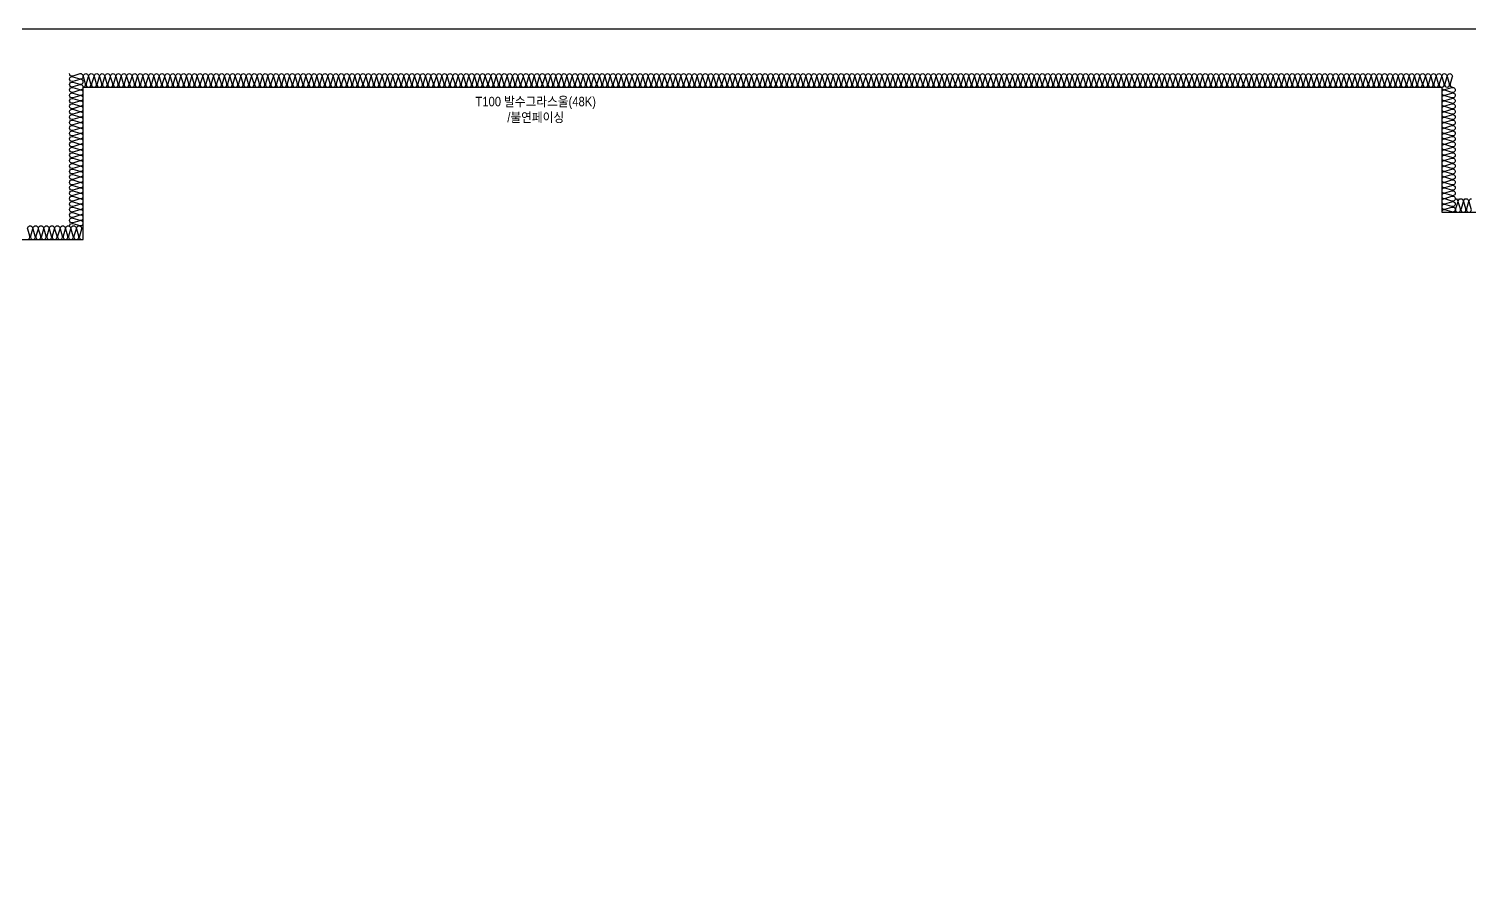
# Model space of a CAD drawing. Header units: millimetres. Extents: x 19868 to 801382, y -4805 to 85279.
# Drawn here: x 559238 to 569841, y 37414 to 43679 of the extents above; entities that cross this region are included whole.
import ezdxf
from ezdxf.enums import TextEntityAlignment as Align

# ---------------------------------------------------------------- set-up
doc = ezdxf.new("R2010")
doc.units = ezdxf.units.MM
doc.header["$LTSCALE"] = 250
doc.layers.add('A-FIN', color=6, linetype='Continuous')
doc.layers.add('ISL', color=251, linetype='Continuous')
doc.layers.add('NOPLOT-단열', color=225, linetype='Continuous', plot=False)
doc.styles.add('Gdim', font='')
doc.styles.get('Gdim').set_extended_font_data('Dotum')

msp = doc.modelspace()

# ---------------------------------------------------------------- linework, layer by layer
at = {"layer": 'A-FIN'}
msp.add_line((547938.2, 43678.9), (575738.2, 43678.9), dxfattribs=at)
at = {"layer": 'ISL'}
for points in [[(559538.2, 42229, -0.5092668), (559562.4, 42246.6), (559614, 42231.3, 1.3725934), (559614, 42266.6), (559562.4, 42251.3, -0.5092668), (559538.2, 42269, -0.5092668), (559562.4, 42286.6), (559614, 42271.3, 1.3725934), (559614, 42306.6), (559562.4, 42291.3, -0.5092668), (559538.2, 42309, -0.5092668), (559562.4, 42326.6), (559614, 42311.3, 1.3725934), (559614, 42346.6), (559562.4, 42331.3, -0.5092668), (559538.2, 42349, -0.5092668), (559562.4, 42366.6), (559614, 42351.3, 1.3725934), (559614, 42386.6), (559562.4, 42371.3, -0.5092668), (559538.2, 42389, -0.5092668), (559562.4, 42406.6), (559614, 42391.3, 1.3725934), (559614, 42426.6), (559562.4, 42411.3, -0.5092668), (559538.2, 42429, -0.5092668), (559562.4, 42446.6), (559614, 42431.3, 1.3725934), (559614, 42466.6), (559562.4, 42451.3, -0.5092668), (559538.2, 42469, -0.5092668), (559562.4, 42486.6), (559614, 42471.3, 1.3725934), (559614, 42506.6), (559562.4, 42491.3, -0.5092668), (559538.2, 42509, -0.5092668), (559562.4, 42526.6), (559614, 42511.3, 1.3725934), (559614, 42546.6), (559562.4, 42531.3, -0.5092668), (559538.2, 42549, -0.5092668), (559562.4, 42566.6), (559614, 42551.3, 1.3725934), (559614, 42586.6), (559562.4, 42571.3, -0.5092668), (559538.2, 42589, -0.5092668), (559562.4, 42606.6), (559614, 42591.3, 1.3725934), (559614, 42626.6), (559562.4, 42611.3, -0.5092668), (559538.2, 42629, -0.5092668), (559562.4, 42646.6), (559614, 42631.3, 1.3725934), (559614, 42666.6), (559562.4, 42651.3, -0.5092668), (559538.2, 42669, -0.5092668), (559562.4, 42686.6), (559614, 42671.3, 1.3725934), (559614, 42706.6), (559562.4, 42691.3, -0.5092668), (559538.2, 42709, -0.5092668), (559562.4, 42726.6), (559614, 42711.3, 1.3725934), (559614, 42746.6), (559562.4, 42731.3, -0.5092668), (559538.2, 42749, -0.5092668), (559562.4, 42766.6), (559614, 42751.3, 1.3725934), (559614, 42786.6), (559562.4, 42771.3, -0.5092668), (559538.2, 42789, -0.5092668), (559562.4, 42806.6), (559614, 42791.3, 1.3725934), (559614, 42826.6), (559562.4, 42811.3, -0.5092668), (559538.2, 42829, -0.5092668), (559562.4, 42846.6), (559614, 42831.3, 1.3725934), (559614, 42866.6), (559562.4, 42851.3, -0.5092668), (559538.2, 42869, -0.5092668), (559562.4, 42886.6), (559614, 42871.3, 1.3725934), (559614, 42906.6), (559562.4, 42891.3, -0.5092668), (559538.2, 42909, -0.5092668), (559562.4, 42926.6), (559614, 42911.3, 1.3725934), (559614, 42946.6), (559562.4, 42931.3, -0.5092668), (559538.2, 42949, -0.5092668), (559562.4, 42966.6), (559614, 42951.3, 1.3725934), (559614, 42986.6), (559562.4, 42971.3, -0.5092668), (559538.2, 42989, -0.5092668), (559562.4, 43006.6), (559614, 42991.3, 1.3725934), (559614, 43026.6), (559562.4, 43011.3, -0.5092668), (559538.2, 43029, -0.5092668), (559562.4, 43046.6), (559614, 43031.3, 1.3725934), (559614, 43066.6), (559562.4, 43051.3, -0.5092668), (559538.2, 43069, -0.5092668), (559562.4, 43086.6), (559614, 43071.3, 1.3725934), (559614, 43106.6), (559562.4, 43091.3, -0.5092668), (559538.2, 43109, -0.5092668), (559562.4, 43126.6), (559614, 43111.3, 1.3725934), (559614, 43146.6), (559562.4, 43131.3, -0.5092668), (559538.2, 43149, -0.5092668), (559562.4, 43166.6), (559614, 43151.3, 1.3725934), (559614, 43186.6), (559562.4, 43171.3, -0.5092668), (559538.2, 43189, -0.5092668), (559562.4, 43206.6), (559614, 43191.3, 1.3725934), (559614, 43226.6), (559562.4, 43211.3, -0.5092668), (559538.2, 43229, -0.5092668), (559562.4, 43246.6), (559614, 43231.3, 1.3725934), (559614, 43266.6), (559562.4, 43251.3, -0.5092668), (559538.2, 43269, -0.5092668), (559562.4, 43286.6), (559614, 43271.3, 1.3725934), (559614, 43306.6), (559562.4, 43291.3, -0.5092668), (559538.2, 43309, -0.5092668), (559562.4, 43326.6), (559614, 43311.3, 1.3725934), (559614, 43346.6), (559562.4, 43331.3, -0.5092668), (559538.2, 43349)], [(559638.2, 43248.9, 0.5092668), (559655.9, 43273.2), (559640.6, 43324.7, -1.3725934), (559675.9, 43324.7), (559660.6, 43273.2, 0.5092668), (559678.2, 43248.9, 0.5092668), (559695.9, 43273.2), (559680.6, 43324.7, -1.3725934), (559715.9, 43324.7), (559700.6, 43273.2, 0.5092668), (559718.2, 43248.9, 0.5092668), (559735.9, 43273.2), (559720.6, 43324.7, -1.3725934), (559755.9, 43324.7), (559740.6, 43273.2, 0.5092668), (559758.2, 43248.9, 0.5092668), (559775.9, 43273.2), (559760.6, 43324.7, -1.3725934), (559795.9, 43324.7), (559780.6, 43273.2, 0.5092668), (559798.2, 43248.9, 0.5092668), (559815.9, 43273.2), (559800.6, 43324.7, -1.3725934), (559835.9, 43324.7), (559820.6, 43273.2, 0.5092668), (559838.2, 43248.9, 0.5092668), (559855.9, 43273.2), (559840.6, 43324.7, -1.3725934), (559875.9, 43324.7), (559860.6, 43273.2, 0.5092668), (559878.2, 43248.9, 0.5092668), (559895.9, 43273.2), (559880.6, 43324.7, -1.3725934), (559915.9, 43324.7), (559900.6, 43273.2, 0.5092668), (559918.2, 43248.9, 0.5092668), (559935.9, 43273.2), (559920.6, 43324.7, -1.3725934), (559955.9, 43324.7), (559940.6, 43273.2, 0.5092668), (559958.2, 43248.9, 0.5092668), (559975.9, 43273.2), (559960.6, 43324.7, -1.3725934), (559995.9, 43324.7), (559980.6, 43273.2, 0.5092668), (559998.2, 43248.9, 0.5092668), (560015.9, 43273.2), (560000.6, 43324.7, -1.3725934), (560035.9, 43324.7), (560020.6, 43273.2, 0.5092668), (560038.2, 43248.9, 0.5092668), (560055.9, 43273.2), (560040.6, 43324.7, -1.3725934), (560075.9, 43324.7), (560060.6, 43273.2, 0.5092668), (560078.2, 43248.9, 0.5092668), (560095.9, 43273.2), (560080.6, 43324.7, -1.3725934), (560115.9, 43324.7), (560100.6, 43273.2, 0.5092668), (560118.2, 43248.9, 0.5092668), (560135.9, 43273.2), (560120.6, 43324.7, -1.3725934), (560155.9, 43324.7), (560140.6, 43273.2, 0.5092668), (560158.2, 43248.9, 0.5092668), (560175.9, 43273.2), (560160.6, 43324.7, -1.3725934), (560195.9, 43324.7), (560180.6, 43273.2, 0.5092668), (560198.2, 43248.9, 0.5092668), (560215.9, 43273.2), (560200.6, 43324.7, -1.3725934), (560235.9, 43324.7), (560220.6, 43273.2, 0.5092668), (560238.2, 43248.9, 0.5092668), (560255.9, 43273.2), (560240.6, 43324.7, -1.3725934), (560275.9, 43324.7), (560260.6, 43273.2, 0.5092668), (560278.2, 43248.9, 0.5092668), (560295.9, 43273.2), (560280.6, 43324.7, -1.3725934), (560315.9, 43324.7), (560300.6, 43273.2, 0.5092668), (560318.2, 43248.9, 0.5092668), (560335.9, 43273.2), (560320.6, 43324.7, -1.3725934), (560355.9, 43324.7), (560340.6, 43273.2, 0.5092668), (560358.2, 43248.9, 0.5092668), (560375.9, 43273.2), (560360.6, 43324.7, -1.3725934), (560395.9, 43324.7), (560380.6, 43273.2, 0.5092668), (560398.2, 43248.9, 0.5092668), (560415.9, 43273.2), (560400.6, 43324.7, -1.3725934), (560435.9, 43324.7), (560420.6, 43273.2, 0.5092668), (560438.2, 43248.9, 0.5092668), (560455.9, 43273.2), (560440.6, 43324.7, -1.3725934), (560475.9, 43324.7), (560460.6, 43273.2, 0.5092668), (560478.2, 43248.9, 0.5092668), (560495.9, 43273.2), (560480.6, 43324.7, -1.3725934), (560515.9, 43324.7), (560500.6, 43273.2, 0.5092668), (560518.2, 43248.9, 0.5092668), (560535.9, 43273.2), (560520.6, 43324.7, -1.3725934), (560555.9, 43324.7), (560540.6, 43273.2, 0.5092668), (560558.2, 43248.9, 0.5092668), (560575.9, 43273.2), (560560.6, 43324.7, -1.3725934), (560595.9, 43324.7), (560580.6, 43273.2, 0.5092668), (560598.2, 43248.9, 0.5092668), (560615.9, 43273.2), (560600.6, 43324.7, -1.3725934), (560635.9, 43324.7), (560620.6, 43273.2, 0.5092668), (560638.2, 43248.9, 0.5092668), (560655.9, 43273.2), (560640.6, 43324.7, -1.3725934), (560675.9, 43324.7), (560660.6, 43273.2, 0.5092668), (560678.2, 43248.9, 0.5092668), (560695.9, 43273.2), (560680.6, 43324.7, -1.3725934), (560715.9, 43324.7), (560700.6, 43273.2, 0.5092668), (560718.2, 43248.9, 0.5092668), (560735.9, 43273.2), (560720.6, 43324.7, -1.3725934), (560755.9, 43324.7), (560740.6, 43273.2, 0.5092668), (560758.2, 43248.9, 0.5092668), (560775.9, 43273.2), (560760.6, 43324.7, -1.3725934), (560795.9, 43324.7), (560780.6, 43273.2, 0.5092668), (560798.2, 43248.9, 0.5092668), (560815.9, 43273.2), (560800.6, 43324.7, -1.3725934), (560835.9, 43324.7), (560820.6, 43273.2, 0.5092668), (560838.2, 43248.9, 0.5092668), (560855.9, 43273.2), (560840.6, 43324.7, -1.3725934), (560875.9, 43324.7), (560860.6, 43273.2, 0.5092668), (560878.2, 43248.9, 0.5092668), (560895.9, 43273.2), (560880.6, 43324.7, -1.3725934), (560915.9, 43324.7), (560900.6, 43273.2, 0.5092668), (560918.2, 43248.9, 0.5092668), (560935.9, 43273.2), (560920.6, 43324.7, -1.3725934), (560955.9, 43324.7), (560940.6, 43273.2, 0.5092668), (560958.2, 43248.9, 0.5092668), (560975.9, 43273.2), (560960.6, 43324.7, -1.3725934), (560995.9, 43324.7), (560980.6, 43273.2, 0.5092668), (560998.2, 43248.9, 0.5092668), (561015.9, 43273.2), (561000.6, 43324.7, -1.3725934), (561035.9, 43324.7), (561020.6, 43273.2, 0.5092668), (561038.2, 43248.9, 0.5092668), (561055.9, 43273.2), (561040.6, 43324.7, -1.3725934), (561075.9, 43324.7), (561060.6, 43273.2, 0.5092668), (561078.2, 43248.9, 0.5092668), (561095.9, 43273.2), (561080.6, 43324.7, -1.3725934), (561115.9, 43324.7), (561100.6, 43273.2, 0.5092668), (561118.2, 43248.9, 0.5092668), (561135.9, 43273.2), (561120.6, 43324.7, -1.3725934), (561155.9, 43324.7), (561140.6, 43273.2, 0.5092668), (561158.2, 43248.9, 0.5092668), (561175.9, 43273.2), (561160.6, 43324.7, -1.3725934), (561195.9, 43324.7), (561180.6, 43273.2, 0.5092668), (561198.2, 43248.9, 0.5092668), (561215.9, 43273.2), (561200.6, 43324.7, -1.3725934), (561235.9, 43324.7), (561220.6, 43273.2, 0.5092668), (561238.2, 43248.9, 0.5092668), (561255.9, 43273.2), (561240.6, 43324.7, -1.3725934), (561275.9, 43324.7), (561260.6, 43273.2, 0.5092668), (561278.2, 43248.9, 0.5092668), (561295.9, 43273.2), (561280.6, 43324.7, -1.3725934), (561315.9, 43324.7), (561300.6, 43273.2, 0.5092668), (561318.2, 43248.9, 0.5092668), (561335.9, 43273.2), (561320.6, 43324.7, -1.3725934), (561355.9, 43324.7), (561340.6, 43273.2, 0.5092668), (561358.2, 43248.9, 0.5092668), (561375.9, 43273.2), (561360.6, 43324.7, -1.3725934), (561395.9, 43324.7), (561380.6, 43273.2, 0.5092668), (561398.2, 43248.9, 0.5092668), (561415.9, 43273.2), (561400.6, 43324.7, -1.3725934), (561435.9, 43324.7), (561420.6, 43273.2, 0.5092668), (561438.2, 43248.9, 0.5092668), (561455.9, 43273.2), (561440.6, 43324.7, -1.3725934), (561475.9, 43324.7), (561460.6, 43273.2, 0.5092668), (561478.2, 43248.9, 0.5092668), (561495.9, 43273.2), (561480.6, 43324.7, -1.3725934), (561515.9, 43324.7), (561500.6, 43273.2, 0.5092668), (561518.2, 43248.9, 0.5092668), (561535.9, 43273.2), (561520.6, 43324.7, -1.3725934), (561555.9, 43324.7), (561540.6, 43273.2, 0.5092668), (561558.2, 43248.9, 0.5092668), (561575.9, 43273.2), (561560.6, 43324.7, -1.3725934), (561595.9, 43324.7), (561580.6, 43273.2, 0.5092668), (561598.2, 43248.9, 0.5092668), (561615.9, 43273.2), (561600.6, 43324.7, -1.3725934), (561635.9, 43324.7), (561620.6, 43273.2, 0.5092668), (561638.2, 43248.9, 0.5092668), (561655.9, 43273.2), (561640.6, 43324.7, -1.3725934), (561675.9, 43324.7), (561660.6, 43273.2, 0.5092668), (561678.2, 43248.9, 0.5092668), (561695.9, 43273.2), (561680.6, 43324.7, -1.3725934), (561715.9, 43324.7), (561700.6, 43273.2, 0.5092668), (561718.2, 43248.9, 0.5092668), (561735.9, 43273.2), (561720.6, 43324.7, -1.3725934), (561755.9, 43324.7), (561740.6, 43273.2, 0.5092668), (561758.2, 43248.9, 0.5092668), (561775.9, 43273.2), (561760.6, 43324.7, -1.3725934), (561795.9, 43324.7), (561780.6, 43273.2, 0.5092668), (561798.2, 43248.9, 0.5092668), (561815.9, 43273.2), (561800.6, 43324.7, -1.3725934), (561835.9, 43324.7), (561820.6, 43273.2, 0.5092668), (561838.2, 43248.9, 0.5092668), (561855.9, 43273.2), (561840.6, 43324.7, -1.3725934), (561875.9, 43324.7), (561860.6, 43273.2, 0.5092668), (561878.2, 43248.9, 0.5092668), (561895.9, 43273.2), (561880.6, 43324.7, -1.3725934), (561915.9, 43324.7), (561900.6, 43273.2, 0.5092668), (561918.2, 43248.9, 0.5092668), (561935.9, 43273.2), (561920.6, 43324.7, -1.3725934), (561955.9, 43324.7), (561940.6, 43273.2, 0.5092668), (561958.2, 43248.9, 0.5092668), (561975.9, 43273.2), (561960.6, 43324.7, -1.3725934), (561995.9, 43324.7), (561980.6, 43273.2, 0.5092668), (561998.2, 43248.9, 0.5092668), (562015.9, 43273.2), (562000.6, 43324.7, -1.3725934), (562035.9, 43324.7), (562020.6, 43273.2, 0.5092668), (562038.2, 43248.9, 0.5092668), (562055.9, 43273.2), (562040.6, 43324.7, -1.3725934), (562075.9, 43324.7), (562060.6, 43273.2, 0.5092668), (562078.2, 43248.9, 0.5092668), (562095.9, 43273.2), (562080.6, 43324.7, -1.3725934), (562115.9, 43324.7), (562100.6, 43273.2, 0.5092668), (562118.2, 43248.9, 0.5092668), (562135.9, 43273.2), (562120.6, 43324.7, -1.3725934), (562155.9, 43324.7), (562140.6, 43273.2, 0.5092668), (562158.2, 43248.9, 0.5092668), (562175.9, 43273.2), (562160.6, 43324.7, -1.3725934), (562195.9, 43324.7), (562180.6, 43273.2, 0.5092668), (562198.2, 43248.9, 0.5092668), (562215.9, 43273.2), (562200.6, 43324.7, -1.3725934), (562235.9, 43324.7), (562220.6, 43273.2, 0.5092668), (562238.2, 43248.9, 0.5092668), (562255.9, 43273.2), (562240.6, 43324.7, -1.3725934), (562275.9, 43324.7), (562260.6, 43273.2, 0.5092668), (562278.2, 43248.9, 0.5092668), (562295.9, 43273.2), (562280.6, 43324.7, -1.3725934), (562315.9, 43324.7), (562300.6, 43273.2, 0.5092668), (562318.2, 43248.9, 0.5092668), (562335.9, 43273.2), (562320.6, 43324.7, -1.3725934), (562355.9, 43324.7), (562340.6, 43273.2, 0.5092668), (562358.2, 43248.9, 0.5092668), (562375.9, 43273.2), (562360.6, 43324.7, -1.3725934), (562395.9, 43324.7), (562380.6, 43273.2, 0.5092668), (562398.2, 43248.9, 0.5092668), (562415.9, 43273.2), (562400.6, 43324.7, -1.3725934), (562435.9, 43324.7), (562420.6, 43273.2, 0.5092668), (562438.2, 43248.9, 0.5092668), (562455.9, 43273.2), (562440.6, 43324.7, -1.3725934), (562475.9, 43324.7), (562460.6, 43273.2, 0.5092668), (562478.2, 43248.9, 0.5092668), (562495.9, 43273.2), (562480.6, 43324.7, -1.3725934), (562515.9, 43324.7), (562500.6, 43273.2, 0.5092668), (562518.2, 43248.9, 0.5092668), (562535.9, 43273.2), (562520.6, 43324.7, -1.3725934), (562555.9, 43324.7), (562540.6, 43273.2, 0.5092668), (562558.2, 43248.9, 0.5092668), (562575.9, 43273.2), (562560.6, 43324.7, -1.3725934), (562595.9, 43324.7), (562580.6, 43273.2, 0.5092668), (562598.2, 43248.9, 0.5092668), (562615.9, 43273.2), (562600.6, 43324.7, -1.3725934), (562635.9, 43324.7), (562620.6, 43273.2, 0.5092668), (562638.2, 43248.9, 0.5092668), (562655.9, 43273.2), (562640.6, 43324.7, -1.3725934), (562675.9, 43324.7), (562660.6, 43273.2, 0.5092668), (562678.2, 43248.9, 0.5092668), (562695.9, 43273.2), (562680.6, 43324.7, -1.3725934), (562715.9, 43324.7), (562700.6, 43273.2, 0.5092668), (562718.2, 43248.9, 0.5092668), (562735.9, 43273.2), (562720.6, 43324.7, -1.3725934), (562755.9, 43324.7), (562740.6, 43273.2, 0.5092668), (562758.2, 43248.9, 0.5092668), (562775.9, 43273.2), (562760.6, 43324.7, -1.3725934), (562795.9, 43324.7), (562780.6, 43273.2, 0.5092668), (562798.2, 43248.9, 0.5092668), (562815.9, 43273.2), (562800.6, 43324.7, -1.3725934), (562835.9, 43324.7), (562820.6, 43273.2, 0.5092668), (562838.2, 43248.9, 0.5092668), (562855.9, 43273.2), (562840.6, 43324.7, -1.3725934), (562875.9, 43324.7), (562860.6, 43273.2, 0.5092668), (562878.2, 43248.9, 0.5092668), (562895.9, 43273.2), (562880.6, 43324.7, -1.3725934), (562915.9, 43324.7), (562900.6, 43273.2, 0.5092668), (562918.2, 43248.9, 0.5092668), (562935.9, 43273.2), (562920.6, 43324.7, -1.3725934), (562955.9, 43324.7), (562940.6, 43273.2, 0.5092668), (562958.2, 43248.9, 0.5092668), (562975.9, 43273.2), (562960.6, 43324.7, -1.3725934), (562995.9, 43324.7), (562980.6, 43273.2, 0.5092668), (562998.2, 43248.9, 0.5092668), (563015.9, 43273.2), (563000.6, 43324.7, -1.3725934), (563035.9, 43324.7), (563020.6, 43273.2, 0.5092668), (563038.2, 43248.9, 0.5092668), (563055.9, 43273.2), (563040.6, 43324.7, -1.3725934), (563075.9, 43324.7), (563060.6, 43273.2, 0.5092668), (563078.2, 43248.9, 0.5092668), (563095.9, 43273.2), (563080.6, 43324.7, -1.3725934), (563115.9, 43324.7), (563100.6, 43273.2, 0.5092668), (563118.2, 43248.9, 0.5092668), (563135.9, 43273.2), (563120.6, 43324.7, -1.3725934), (563155.9, 43324.7), (563140.6, 43273.2, 0.5092668), (563158.2, 43248.9, 0.5092668), (563175.9, 43273.2), (563160.6, 43324.7, -1.3725934), (563195.9, 43324.7), (563180.6, 43273.2, 0.5092668), (563198.2, 43248.9, 0.5092668), (563215.9, 43273.2), (563200.6, 43324.7, -1.3725934), (563235.9, 43324.7), (563220.6, 43273.2, 0.5092668), (563238.2, 43248.9, 0.5092668), (563255.9, 43273.2), (563240.6, 43324.7, -1.3725934), (563275.9, 43324.7), (563260.6, 43273.2, 0.5092668), (563278.2, 43248.9, 0.5092668), (563295.9, 43273.2), (563280.6, 43324.7, -1.3725934), (563315.9, 43324.7), (563300.6, 43273.2, 0.5092668), (563318.2, 43248.9, 0.5092668), (563335.9, 43273.2), (563320.6, 43324.7, -1.3725934), (563355.9, 43324.7), (563340.6, 43273.2, 0.5092668), (563358.2, 43248.9, 0.5092668), (563375.9, 43273.2), (563360.6, 43324.7, -1.3725934), (563395.9, 43324.7), (563380.6, 43273.2, 0.5092668), (563398.2, 43248.9, 0.5092668), (563415.9, 43273.2), (563400.6, 43324.7, -1.3725934), (563435.9, 43324.7), (563420.6, 43273.2, 0.5092668), (563438.2, 43248.9, 0.5092668), (563455.9, 43273.2), (563440.6, 43324.7, -1.3725934), (563475.9, 43324.7), (563460.6, 43273.2, 0.5092668), (563478.2, 43248.9, 0.5092668), (563495.9, 43273.2), (563480.6, 43324.7, -1.3725934), (563515.9, 43324.7), (563500.6, 43273.2, 0.5092668), (563518.2, 43248.9, 0.5092668), (563535.9, 43273.2), (563520.6, 43324.7, -1.3725934), (563555.9, 43324.7), (563540.6, 43273.2, 0.5092668), (563558.2, 43248.9, 0.5092668), (563575.9, 43273.2), (563560.6, 43324.7, -1.3725934), (563595.9, 43324.7), (563580.6, 43273.2, 0.5092668), (563598.2, 43248.9, 0.5092668), (563615.9, 43273.2), (563600.6, 43324.7, -1.3725934), (563635.9, 43324.7), (563620.6, 43273.2, 0.5092668), (563638.2, 43248.9, 0.5092668), (563655.9, 43273.2), (563640.6, 43324.7, -1.3725934), (563675.9, 43324.7), (563660.6, 43273.2, 0.5092668), (563678.2, 43248.9, 0.5092668), (563695.9, 43273.2), (563680.6, 43324.7, -1.3725934), (563715.9, 43324.7), (563700.6, 43273.2, 0.5092668), (563718.2, 43248.9, 0.5092668), (563735.9, 43273.2), (563720.6, 43324.7, -1.3725934), (563755.9, 43324.7), (563740.6, 43273.2, 0.5092668), (563758.2, 43248.9, 0.5092668), (563775.9, 43273.2), (563760.6, 43324.7, -1.3725934), (563795.9, 43324.7), (563780.6, 43273.2, 0.5092668), (563798.2, 43248.9, 0.5092668), (563815.9, 43273.2), (563800.6, 43324.7, -1.3725934), (563835.9, 43324.7), (563820.6, 43273.2, 0.5092668), (563838.2, 43248.9, 0.5092668), (563855.9, 43273.2), (563840.6, 43324.7, -1.3725934), (563875.9, 43324.7), (563860.6, 43273.2, 0.5092668), (563878.2, 43248.9, 0.5092668), (563895.9, 43273.2), (563880.6, 43324.7, -1.3725934), (563915.9, 43324.7), (563900.6, 43273.2, 0.5092668), (563918.2, 43248.9, 0.5092668), (563935.9, 43273.2), (563920.6, 43324.7, -1.3725934), (563955.9, 43324.7), (563940.6, 43273.2, 0.5092668), (563958.2, 43248.9, 0.5092668), (563975.9, 43273.2), (563960.6, 43324.7, -1.3725934), (563995.9, 43324.7), (563980.6, 43273.2, 0.5092668), (563998.2, 43248.9, 0.5092668), (564015.9, 43273.2), (564000.6, 43324.7, -1.3725934), (564035.9, 43324.7), (564020.6, 43273.2, 0.5092668), (564038.2, 43248.9, 0.5092668), (564055.9, 43273.2), (564040.6, 43324.7, -1.3725934), (564075.9, 43324.7), (564060.6, 43273.2, 0.5092668), (564078.2, 43248.9, 0.5092668), (564095.9, 43273.2), (564080.6, 43324.7, -1.3725934), (564115.9, 43324.7), (564100.6, 43273.2, 0.5092668), (564118.2, 43248.9, 0.5092668), (564135.9, 43273.2), (564120.6, 43324.7, -1.3725934), (564155.9, 43324.7), (564140.6, 43273.2, 0.5092668), (564158.2, 43248.9, 0.5092668), (564175.9, 43273.2), (564160.6, 43324.7, -1.3725934), (564195.9, 43324.7), (564180.6, 43273.2, 0.5092668), (564198.2, 43248.9, 0.5092668), (564215.9, 43273.2), (564200.6, 43324.7, -1.3725934), (564235.9, 43324.7), (564220.6, 43273.2, 0.5092668), (564238.2, 43248.9, 0.5092668), (564255.9, 43273.2), (564240.6, 43324.7, -1.3725934), (564275.9, 43324.7), (564260.6, 43273.2, 0.5092668), (564278.2, 43248.9, 0.5092668), (564295.9, 43273.2), (564280.6, 43324.7, -1.3725934), (564315.9, 43324.7), (564300.6, 43273.2, 0.5092668), (564318.2, 43248.9, 0.5092668), (564335.9, 43273.2), (564320.6, 43324.7, -1.3725934), (564355.9, 43324.7), (564340.6, 43273.2, 0.5092668), (564358.2, 43248.9, 0.5092668), (564375.9, 43273.2), (564360.6, 43324.7, -1.3725934), (564395.9, 43324.7), (564380.6, 43273.2, 0.5092668), (564398.2, 43248.9, 0.5092668), (564415.9, 43273.2), (564400.6, 43324.7, -1.3725934), (564435.9, 43324.7), (564420.6, 43273.2, 0.5092668), (564438.2, 43248.9, 0.5092668), (564455.9, 43273.2), (564440.6, 43324.7, -1.3725934), (564475.9, 43324.7), (564460.6, 43273.2, 0.5092668), (564478.2, 43248.9, 0.5092668), (564495.9, 43273.2), (564480.6, 43324.7, -1.3725934), (564515.9, 43324.7), (564500.6, 43273.2, 0.5092668), (564518.2, 43248.9, 0.5092668), (564535.9, 43273.2), (564520.6, 43324.7, -1.3725934), (564555.9, 43324.7), (564540.6, 43273.2, 0.5092668), (564558.2, 43248.9, 0.5092668), (564575.9, 43273.2), (564560.6, 43324.7, -1.3725934), (564595.9, 43324.7), (564580.6, 43273.2, 0.5092668), (564598.2, 43248.9, 0.5092668), (564615.9, 43273.2), (564600.6, 43324.7, -1.3725934), (564635.9, 43324.7), (564620.6, 43273.2, 0.5092668), (564638.2, 43248.9, 0.5092668), (564655.9, 43273.2), (564640.6, 43324.7, -1.3725934), (564675.9, 43324.7), (564660.6, 43273.2, 0.5092668), (564678.2, 43248.9, 0.5092668), (564695.9, 43273.2), (564680.6, 43324.7, -1.3725934), (564715.9, 43324.7), (564700.6, 43273.2, 0.5092668), (564718.2, 43248.9, 0.5092668), (564735.9, 43273.2), (564720.6, 43324.7, -1.3725934), (564755.9, 43324.7), (564740.6, 43273.2, 0.5092668), (564758.2, 43248.9, 0.5092668), (564775.9, 43273.2), (564760.6, 43324.7, -1.3725934), (564795.9, 43324.7), (564780.6, 43273.2, 0.5092668), (564798.2, 43248.9, 0.5092668), (564815.9, 43273.2), (564800.6, 43324.7, -1.3725934), (564835.9, 43324.7), (564820.6, 43273.2, 0.5092668), (564838.2, 43248.9, 0.5092668), (564855.9, 43273.2), (564840.6, 43324.7, -1.3725934), (564875.9, 43324.7), (564860.6, 43273.2, 0.5092668), (564878.2, 43248.9, 0.5092668), (564895.9, 43273.2), (564880.6, 43324.7, -1.3725934), (564915.9, 43324.7), (564900.6, 43273.2, 0.5092668), (564918.2, 43248.9, 0.5092668), (564935.9, 43273.2), (564920.6, 43324.7, -1.3725934), (564955.9, 43324.7), (564940.6, 43273.2, 0.5092668), (564958.2, 43248.9, 0.5092668), (564975.9, 43273.2), (564960.6, 43324.7, -1.3725934), (564995.9, 43324.7), (564980.6, 43273.2, 0.5092668), (564998.2, 43248.9, 0.5092668), (565015.9, 43273.2), (565000.6, 43324.7, -1.3725934), (565035.9, 43324.7), (565020.6, 43273.2, 0.5092668), (565038.2, 43248.9, 0.5092668), (565055.9, 43273.2), (565040.6, 43324.7, -1.3725934), (565075.9, 43324.7), (565060.6, 43273.2, 0.5092668), (565078.2, 43248.9, 0.5092668), (565095.9, 43273.2), (565080.6, 43324.7, -1.3725934), (565115.9, 43324.7), (565100.6, 43273.2, 0.5092668), (565118.2, 43248.9, 0.5092668), (565135.9, 43273.2), (565120.6, 43324.7, -1.3725934), (565155.9, 43324.7), (565140.6, 43273.2, 0.5092668), (565158.2, 43248.9, 0.5092668), (565175.9, 43273.2), (565160.6, 43324.7, -1.3725934), (565195.9, 43324.7), (565180.6, 43273.2, 0.5092668), (565198.2, 43248.9, 0.5092668), (565215.9, 43273.2), (565200.6, 43324.7, -1.3725934), (565235.9, 43324.7), (565220.6, 43273.2, 0.5092668), (565238.2, 43248.9, 0.5092668), (565255.9, 43273.2), (565240.6, 43324.7, -1.3725934), (565275.9, 43324.7), (565260.6, 43273.2, 0.5092668), (565278.2, 43248.9, 0.5092668), (565295.9, 43273.2), (565280.6, 43324.7, -1.3725934), (565315.9, 43324.7), (565300.6, 43273.2, 0.5092668), (565318.2, 43248.9, 0.5092668), (565335.9, 43273.2), (565320.6, 43324.7, -1.3725934), (565355.9, 43324.7), (565340.6, 43273.2, 0.5092668), (565358.2, 43248.9, 0.5092668), (565375.9, 43273.2), (565360.6, 43324.7, -1.3725934), (565395.9, 43324.7), (565380.6, 43273.2, 0.5092668), (565398.2, 43248.9, 0.5092668), (565415.9, 43273.2), (565400.6, 43324.7, -1.3725934), (565435.9, 43324.7), (565420.6, 43273.2, 0.5092668), (565438.2, 43248.9, 0.5092668), (565455.9, 43273.2), (565440.6, 43324.7, -1.3725934), (565475.9, 43324.7), (565460.6, 43273.2, 0.5092668), (565478.2, 43248.9, 0.5092668), (565495.9, 43273.2), (565480.6, 43324.7, -1.3725934), (565515.9, 43324.7), (565500.6, 43273.2, 0.5092668), (565518.2, 43248.9, 0.5092668), (565535.9, 43273.2), (565520.6, 43324.7, -1.3725934), (565555.9, 43324.7), (565540.6, 43273.2, 0.5092668), (565558.2, 43248.9, 0.5092668), (565575.9, 43273.2), (565560.6, 43324.7, -1.3725934), (565595.9, 43324.7), (565580.6, 43273.2, 0.5092668), (565598.2, 43248.9, 0.5092668), (565615.9, 43273.2), (565600.6, 43324.7, -1.3725934), (565635.9, 43324.7), (565620.6, 43273.2, 0.5092668), (565638.2, 43248.9, 0.5092668), (565655.9, 43273.2), (565640.6, 43324.7, -1.3725934), (565675.9, 43324.7), (565660.6, 43273.2, 0.5092668), (565678.2, 43248.9, 0.5092668), (565695.9, 43273.2), (565680.6, 43324.7, -1.3725934), (565715.9, 43324.7), (565700.6, 43273.2, 0.5092668), (565718.2, 43248.9, 0.5092668), (565735.9, 43273.2), (565720.6, 43324.7, -1.3725934), (565755.9, 43324.7), (565740.6, 43273.2, 0.5092668), (565758.2, 43248.9, 0.5092668), (565775.9, 43273.2), (565760.6, 43324.7, -1.3725934), (565795.9, 43324.7), (565780.6, 43273.2, 0.5092668), (565798.2, 43248.9, 0.5092668), (565815.9, 43273.2), (565800.6, 43324.7, -1.3725934), (565835.9, 43324.7), (565820.6, 43273.2, 0.5092668), (565838.2, 43248.9, 0.5092668), (565855.9, 43273.2), (565840.6, 43324.7, -1.3725934), (565875.9, 43324.7), (565860.6, 43273.2, 0.5092668), (565878.2, 43248.9, 0.5092668), (565895.9, 43273.2), (565880.6, 43324.7, -1.3725934), (565915.9, 43324.7), (565900.6, 43273.2, 0.5092668), (565918.2, 43248.9, 0.5092668), (565935.9, 43273.2), (565920.6, 43324.7, -1.3725934), (565955.9, 43324.7), (565940.6, 43273.2, 0.5092668), (565958.2, 43248.9, 0.5092668), (565975.9, 43273.2), (565960.6, 43324.7, -1.3725934), (565995.9, 43324.7), (565980.6, 43273.2, 0.5092668), (565998.2, 43248.9, 0.5092668), (566015.9, 43273.2), (566000.6, 43324.7, -1.3725934), (566035.9, 43324.7), (566020.6, 43273.2, 0.5092668), (566038.2, 43248.9, 0.5092668), (566055.9, 43273.2), (566040.6, 43324.7, -1.3725934), (566075.9, 43324.7), (566060.6, 43273.2, 0.5092668), (566078.2, 43248.9, 0.5092668), (566095.9, 43273.2), (566080.6, 43324.7, -1.3725934), (566115.9, 43324.7), (566100.6, 43273.2, 0.5092668), (566118.2, 43248.9, 0.5092668), (566135.9, 43273.2), (566120.6, 43324.7, -1.3725934), (566155.9, 43324.7), (566140.6, 43273.2, 0.5092668), (566158.2, 43248.9, 0.5092668), (566175.9, 43273.2), (566160.6, 43324.7, -1.3725934), (566195.9, 43324.7), (566180.6, 43273.2, 0.5092668), (566198.2, 43248.9, 0.5092668), (566215.9, 43273.2), (566200.6, 43324.7, -1.3725934), (566235.9, 43324.7), (566220.6, 43273.2, 0.5092668), (566238.2, 43248.9, 0.5092668), (566255.9, 43273.2), (566240.6, 43324.7, -1.3725934), (566275.9, 43324.7), (566260.6, 43273.2, 0.5092668), (566278.2, 43248.9, 0.5092668), (566295.9, 43273.2), (566280.6, 43324.7, -1.3725934), (566315.9, 43324.7), (566300.6, 43273.2, 0.5092668), (566318.2, 43248.9, 0.5092668), (566335.9, 43273.2), (566320.6, 43324.7, -1.3725934), (566355.9, 43324.7), (566340.6, 43273.2, 0.5092668), (566358.2, 43248.9, 0.5092668), (566375.9, 43273.2), (566360.6, 43324.7, -1.3725934), (566395.9, 43324.7), (566380.6, 43273.2, 0.5092668), (566398.2, 43248.9, 0.5092668), (566415.9, 43273.2), (566400.6, 43324.7, -1.3725934), (566435.9, 43324.7), (566420.6, 43273.2, 0.5092668), (566438.2, 43248.9, 0.5092668), (566455.9, 43273.2), (566440.6, 43324.7, -1.3725934), (566475.9, 43324.7), (566460.6, 43273.2, 0.5092668), (566478.2, 43248.9, 0.5092668), (566495.9, 43273.2), (566480.6, 43324.7, -1.3725934), (566515.9, 43324.7), (566500.6, 43273.2, 0.5092668), (566518.2, 43248.9, 0.5092668), (566535.9, 43273.2), (566520.6, 43324.7, -1.3725934), (566555.9, 43324.7), (566540.6, 43273.2, 0.5092668), (566558.2, 43248.9, 0.5092668), (566575.9, 43273.2), (566560.6, 43324.7, -1.3725934), (566595.9, 43324.7), (566580.6, 43273.2, 0.5092668), (566598.2, 43248.9, 0.5092668), (566615.9, 43273.2), (566600.6, 43324.7, -1.3725934), (566635.9, 43324.7), (566620.6, 43273.2, 0.5092668), (566638.2, 43248.9, 0.5092668), (566655.9, 43273.2), (566640.6, 43324.7, -1.3725934), (566675.9, 43324.7), (566660.6, 43273.2, 0.5092668), (566678.2, 43248.9, 0.5092668), (566695.9, 43273.2), (566680.6, 43324.7, -1.3725934), (566715.9, 43324.7), (566700.6, 43273.2, 0.5092668), (566718.2, 43248.9, 0.5092668), (566735.9, 43273.2), (566720.6, 43324.7, -1.3725934), (566755.9, 43324.7), (566740.6, 43273.2, 0.5092668), (566758.2, 43248.9, 0.5092668), (566775.9, 43273.2), (566760.6, 43324.7, -1.3725934), (566795.9, 43324.7), (566780.6, 43273.2, 0.5092668), (566798.2, 43248.9, 0.5092668), (566815.9, 43273.2), (566800.6, 43324.7, -1.3725934), (566835.9, 43324.7), (566820.6, 43273.2, 0.5092668), (566838.2, 43248.9, 0.5092668), (566855.9, 43273.2), (566840.6, 43324.7, -1.3725934), (566875.9, 43324.7), (566860.6, 43273.2, 0.5092668), (566878.2, 43248.9, 0.5092668), (566895.9, 43273.2), (566880.6, 43324.7, -1.3725934), (566915.9, 43324.7), (566900.6, 43273.2, 0.5092668), (566918.2, 43248.9, 0.5092668), (566935.9, 43273.2), (566920.6, 43324.7, -1.3725934), (566955.9, 43324.7), (566940.6, 43273.2, 0.5092668), (566958.2, 43248.9, 0.5092668), (566975.9, 43273.2), (566960.6, 43324.7, -1.3725934), (566995.9, 43324.7), (566980.6, 43273.2, 0.5092668), (566998.2, 43248.9, 0.5092668), (567015.9, 43273.2), (567000.6, 43324.7, -1.3725934), (567035.9, 43324.7), (567020.6, 43273.2, 0.5092668), (567038.2, 43248.9, 0.5092668), (567055.9, 43273.2), (567040.6, 43324.7, -1.3725934), (567075.9, 43324.7), (567060.6, 43273.2, 0.5092668), (567078.2, 43248.9, 0.5092668), (567095.9, 43273.2), (567080.6, 43324.7, -1.3725934), (567115.9, 43324.7), (567100.6, 43273.2, 0.5092668), (567118.2, 43248.9, 0.5092668), (567135.9, 43273.2), (567120.6, 43324.7, -1.3725934), (567155.9, 43324.7), (567140.6, 43273.2, 0.5092668), (567158.2, 43248.9, 0.5092668), (567175.9, 43273.2), (567160.6, 43324.7, -1.3725934), (567195.9, 43324.7), (567180.6, 43273.2, 0.5092668), (567198.2, 43248.9, 0.5092668), (567215.9, 43273.2), (567200.6, 43324.7, -1.3725934), (567235.9, 43324.7), (567220.6, 43273.2, 0.5092668), (567238.2, 43248.9, 0.5092668), (567255.9, 43273.2), (567240.6, 43324.7, -1.3725934), (567275.9, 43324.7), (567260.6, 43273.2, 0.5092668), (567278.2, 43248.9, 0.5092668), (567295.9, 43273.2), (567280.6, 43324.7, -1.3725934), (567315.9, 43324.7), (567300.6, 43273.2, 0.5092668), (567318.2, 43248.9, 0.5092668), (567335.9, 43273.2), (567320.6, 43324.7, -1.3725934), (567355.9, 43324.7), (567340.6, 43273.2, 0.5092668), (567358.2, 43248.9, 0.5092668), (567375.9, 43273.2), (567360.6, 43324.7, -1.3725934), (567395.9, 43324.7), (567380.6, 43273.2, 0.5092668), (567398.2, 43248.9, 0.5092668), (567415.9, 43273.2), (567400.6, 43324.7, -1.3725934), (567435.9, 43324.7), (567420.6, 43273.2, 0.5092668), (567438.2, 43248.9, 0.5092668), (567455.9, 43273.2), (567440.6, 43324.7, -1.3725934), (567475.9, 43324.7), (567460.6, 43273.2, 0.5092668), (567478.2, 43248.9, 0.5092668), (567495.9, 43273.2), (567480.6, 43324.7, -1.3725934), (567515.9, 43324.7), (567500.6, 43273.2, 0.5092668), (567518.2, 43248.9, 0.5092668), (567535.9, 43273.2), (567520.6, 43324.7, -1.3725934), (567555.9, 43324.7), (567540.6, 43273.2, 0.5092668), (567558.2, 43248.9, 0.5092668), (567575.9, 43273.2), (567560.6, 43324.7, -1.3725934), (567595.9, 43324.7), (567580.6, 43273.2, 0.5092668), (567598.2, 43248.9, 0.5092668), (567615.9, 43273.2), (567600.6, 43324.7, -1.3725934), (567635.9, 43324.7), (567620.6, 43273.2, 0.5092668), (567638.2, 43248.9, 0.5092668), (567655.9, 43273.2), (567640.6, 43324.7, -1.3725934), (567675.9, 43324.7), (567660.6, 43273.2, 0.5092668), (567678.2, 43248.9, 0.5092668), (567695.9, 43273.2), (567680.6, 43324.7, -1.3725934), (567715.9, 43324.7), (567700.6, 43273.2, 0.5092668), (567718.2, 43248.9, 0.5092668), (567735.9, 43273.2), (567720.6, 43324.7, -1.3725934), (567755.9, 43324.7), (567740.6, 43273.2, 0.5092668), (567758.2, 43248.9, 0.5092668), (567775.9, 43273.2), (567760.6, 43324.7, -1.3725934), (567795.9, 43324.7), (567780.6, 43273.2, 0.5092668), (567798.2, 43248.9, 0.5092668), (567815.9, 43273.2), (567800.6, 43324.7, -1.3725934), (567835.9, 43324.7), (567820.6, 43273.2, 0.5092668), (567838.2, 43248.9, 0.5092668), (567855.9, 43273.2), (567840.6, 43324.7, -1.3725934), (567875.9, 43324.7), (567860.6, 43273.2, 0.5092668), (567878.2, 43248.9, 0.5092668), (567895.9, 43273.2), (567880.6, 43324.7, -1.3725934), (567915.9, 43324.7), (567900.6, 43273.2, 0.5092668), (567918.2, 43248.9, 0.5092668), (567935.9, 43273.2), (567920.6, 43324.7, -1.3725934), (567955.9, 43324.7), (567940.6, 43273.2, 0.5092668), (567958.2, 43248.9, 0.5092668), (567975.9, 43273.2), (567960.6, 43324.7, -1.3725934), (567995.9, 43324.7), (567980.6, 43273.2, 0.5092668), (567998.2, 43248.9, 0.5092668), (568015.9, 43273.2), (568000.6, 43324.7, -1.3725934), (568035.9, 43324.7), (568020.6, 43273.2, 0.5092668), (568038.2, 43248.9, 0.5092668), (568055.9, 43273.2), (568040.6, 43324.7, -1.3725934), (568075.9, 43324.7), (568060.6, 43273.2, 0.5092668), (568078.2, 43248.9, 0.5092668), (568095.9, 43273.2), (568080.6, 43324.7, -1.3725934), (568115.9, 43324.7), (568100.6, 43273.2, 0.5092668), (568118.2, 43248.9, 0.5092668), (568135.9, 43273.2), (568120.6, 43324.7, -1.3725934), (568155.9, 43324.7), (568140.6, 43273.2, 0.5092668), (568158.2, 43248.9, 0.5092668), (568175.9, 43273.2), (568160.6, 43324.7, -1.3725934), (568195.9, 43324.7), (568180.6, 43273.2, 0.5092668), (568198.2, 43248.9, 0.5092668), (568215.9, 43273.2), (568200.6, 43324.7, -1.3725934), (568235.9, 43324.7), (568220.6, 43273.2, 0.5092668), (568238.2, 43248.9, 0.5092668), (568255.9, 43273.2), (568240.6, 43324.7, -1.3725934), (568275.9, 43324.7), (568260.6, 43273.2, 0.5092668), (568278.2, 43248.9, 0.5092668), (568295.9, 43273.2), (568280.6, 43324.7, -1.3725934), (568315.9, 43324.7), (568300.6, 43273.2, 0.5092668), (568318.2, 43248.9, 0.5092668), (568335.9, 43273.2), (568320.6, 43324.7, -1.3725934), (568355.9, 43324.7), (568340.6, 43273.2, 0.5092668), (568358.2, 43248.9, 0.5092668), (568375.9, 43273.2), (568360.6, 43324.7, -1.3725934), (568395.9, 43324.7), (568380.6, 43273.2, 0.5092668), (568398.2, 43248.9, 0.5092668), (568415.9, 43273.2), (568400.6, 43324.7, -1.3725934), (568435.9, 43324.7), (568420.6, 43273.2, 0.5092668), (568438.2, 43248.9, 0.5092668), (568455.9, 43273.2), (568440.6, 43324.7, -1.3725934), (568475.9, 43324.7), (568460.6, 43273.2, 0.5092668), (568478.2, 43248.9, 0.5092668), (568495.9, 43273.2), (568480.6, 43324.7, -1.3725934), (568515.9, 43324.7), (568500.6, 43273.2, 0.5092668), (568518.2, 43248.9, 0.5092668), (568535.9, 43273.2), (568520.6, 43324.7, -1.3725934), (568555.9, 43324.7), (568540.6, 43273.2, 0.5092668), (568558.2, 43248.9, 0.5092668), (568575.9, 43273.2), (568560.6, 43324.7, -1.3725934), (568595.9, 43324.7), (568580.6, 43273.2, 0.5092668), (568598.2, 43248.9, 0.5092668), (568615.9, 43273.2), (568600.6, 43324.7, -1.3725934), (568635.9, 43324.7), (568620.6, 43273.2, 0.5092668), (568638.2, 43248.9, 0.5092668), (568655.9, 43273.2), (568640.6, 43324.7, -1.3725934), (568675.9, 43324.7), (568660.6, 43273.2, 0.5092668), (568678.2, 43248.9, 0.5092668), (568695.9, 43273.2), (568680.6, 43324.7, -1.3725934), (568715.9, 43324.7), (568700.6, 43273.2, 0.5092668), (568718.2, 43248.9, 0.5092668), (568735.9, 43273.2), (568720.6, 43324.7, -1.3725934), (568755.9, 43324.7), (568740.6, 43273.2, 0.5092668), (568758.2, 43248.9, 0.5092668), (568775.9, 43273.2), (568760.6, 43324.7, -1.3725934), (568795.9, 43324.7), (568780.6, 43273.2, 0.5092668), (568798.2, 43248.9, 0.5092668), (568815.9, 43273.2), (568800.6, 43324.7, -1.3725934), (568835.9, 43324.7), (568820.6, 43273.2, 0.5092668), (568838.2, 43248.9, 0.5092668), (568855.9, 43273.2), (568840.6, 43324.7, -1.3725934), (568875.9, 43324.7), (568860.6, 43273.2, 0.5092668), (568878.2, 43248.9, 0.5092668), (568895.9, 43273.2), (568880.6, 43324.7, -1.3725934), (568915.9, 43324.7), (568900.6, 43273.2, 0.5092668), (568918.2, 43248.9, 0.5092668), (568935.9, 43273.2), (568920.6, 43324.7, -1.3725934), (568955.9, 43324.7), (568940.6, 43273.2, 0.5092668), (568958.2, 43248.9, 0.5092668), (568975.9, 43273.2), (568960.6, 43324.7, -1.3725934), (568995.9, 43324.7), (568980.6, 43273.2, 0.5092668), (568998.2, 43248.9, 0.5092668), (569015.9, 43273.2), (569000.6, 43324.7, -1.3725934), (569035.9, 43324.7), (569020.6, 43273.2, 0.5092668), (569038.2, 43248.9, 0.5092668), (569055.9, 43273.2), (569040.6, 43324.7, -1.3725934), (569075.9, 43324.7), (569060.6, 43273.2, 0.5092668), (569078.2, 43248.9, 0.5092668), (569095.9, 43273.2), (569080.6, 43324.7, -1.3725934), (569115.9, 43324.7), (569100.6, 43273.2, 0.5092668), (569118.2, 43248.9, 0.5092668), (569135.9, 43273.2), (569120.6, 43324.7, -1.3725934), (569155.9, 43324.7), (569140.6, 43273.2, 0.5092668), (569158.2, 43248.9, 0.5092668), (569175.9, 43273.2), (569160.6, 43324.7, -1.3725934), (569195.9, 43324.7), (569180.6, 43273.2, 0.5092668), (569198.2, 43248.9, 0.5092668), (569215.9, 43273.2), (569200.6, 43324.7, -1.3725934), (569235.9, 43324.7), (569220.6, 43273.2, 0.5092668), (569238.2, 43248.9, 0.5092668), (569255.9, 43273.2), (569240.6, 43324.7, -1.3725934), (569275.9, 43324.7), (569260.6, 43273.2, 0.5092668), (569278.2, 43248.9, 0.5092668), (569295.9, 43273.2), (569280.6, 43324.7, -1.3725934), (569315.9, 43324.7), (569300.6, 43273.2, 0.5092668), (569318.2, 43248.9, 0.5092668), (569335.9, 43273.2), (569320.6, 43324.7, -1.3725934), (569355.9, 43324.7), (569340.6, 43273.2, 0.5092668), (569358.2, 43248.9, 0.5092668), (569375.9, 43273.2), (569360.6, 43324.7, -1.3725934), (569395.9, 43324.7), (569380.6, 43273.2, 0.5092668), (569398.2, 43248.9, 0.5092668), (569415.9, 43273.2), (569400.6, 43324.7, -1.3725934), (569435.9, 43324.7), (569420.6, 43273.2, 0.5092668), (569438.2, 43248.9, 0.5092668), (569455.9, 43273.2), (569440.6, 43324.7, -1.3725934), (569475.9, 43324.7), (569460.6, 43273.2, 0.5092668), (569478.2, 43248.9, 0.5092668), (569495.9, 43273.2), (569480.6, 43324.7, -1.3725934), (569515.9, 43324.7), (569500.6, 43273.2, 0.5092668), (569518.2, 43248.9, 0.5092668), (569535.9, 43273.2), (569520.6, 43324.7, -1.3725934), (569555.9, 43324.7), (569540.6, 43273.2, 0.5092668), (569558.2, 43248.9, 0.5092668), (569575.9, 43273.2), (569560.6, 43324.7, -1.3725934), (569595.9, 43324.7), (569580.6, 43273.2, 0.5092668), (569598.2, 43248.9, 0.5092668), (569615.9, 43273.2), (569600.6, 43324.7, -1.3725934), (569635.9, 43324.7), (569620.6, 43273.2, 0.5092668), (569638.2, 43248.9, 0.5092668), (569655.9, 43273.2), (569640.6, 43324.7, -1.3725934), (569675.9, 43324.7), (569660.6, 43273.2, 0.5092668), (569678.2, 43248.9, 0.5092668), (569695.9, 43273.2), (569680.6, 43324.7, -1.3725934), (569715.9, 43324.7), (569700.6, 43273.2, 0.5092668), (569718.2, 43248.9)], [(569638.2, 43248.9, 0.5092668), (569662.4, 43231.3), (569714, 43246.6, -1.3725934), (569714, 43211.3), (569662.4, 43226.6, 0.5092668), (569638.2, 43208.9, 0.5092668), (569662.4, 43191.3), (569714, 43206.6, -1.3725934), (569714, 43171.3), (569662.4, 43186.6, 0.5092668), (569638.2, 43168.9, 0.5092668), (569662.4, 43151.3), (569714, 43166.6, -1.3725934), (569714, 43131.3), (569662.4, 43146.6, 0.5092668), (569638.2, 43128.9, 0.5092668), (569662.4, 43111.3), (569714, 43126.6, -1.3725934), (569714, 43091.3), (569662.4, 43106.6, 0.5092668), (569638.2, 43088.9, 0.5092668), (569662.4, 43071.3), (569714, 43086.6, -1.3725934), (569714, 43051.3), (569662.4, 43066.6, 0.5092668), (569638.2, 43048.9, 0.5092668), (569662.4, 43031.3), (569714, 43046.6, -1.3725934), (569714, 43011.3), (569662.4, 43026.6, 0.5092668), (569638.2, 43008.9, 0.5092668), (569662.4, 42991.3), (569714, 43006.6, -1.3725934), (569714, 42971.3), (569662.4, 42986.6, 0.5092668), (569638.2, 42968.9, 0.5092668), (569662.4, 42951.3), (569714, 42966.6, -1.3725934), (569714, 42931.3), (569662.4, 42946.6, 0.5092668), (569638.2, 42928.9, 0.5092668), (569662.4, 42911.3), (569714, 42926.6, -1.3725934), (569714, 42891.3), (569662.4, 42906.6, 0.5092668), (569638.2, 42888.9, 0.5092668), (569662.4, 42871.3), (569714, 42886.6, -1.3725934), (569714, 42851.3), (569662.4, 42866.6, 0.5092668), (569638.2, 42848.9, 0.5092668), (569662.4, 42831.3), (569714, 42846.6, -1.3725934), (569714, 42811.3), (569662.4, 42826.6, 0.5092668), (569638.2, 42808.9, 0.5092668), (569662.4, 42791.3), (569714, 42806.6, -1.3725934), (569714, 42771.3), (569662.4, 42786.6, 0.5092668), (569638.2, 42768.9, 0.5092668), (569662.4, 42751.3), (569714, 42766.6, -1.3725934), (569714, 42731.3), (569662.4, 42746.6, 0.5092668), (569638.2, 42728.9, 0.5092668), (569662.4, 42711.3), (569714, 42726.6, -1.3725934), (569714, 42691.3), (569662.4, 42706.6, 0.5092668), (569638.2, 42688.9, 0.5092668), (569662.4, 42671.3), (569714, 42686.6, -1.3725934), (569714, 42651.3), (569662.4, 42666.6, 0.5092668), (569638.2, 42648.9, 0.5092668), (569662.4, 42631.3), (569714, 42646.6, -1.3725934), (569714, 42611.3), (569662.4, 42626.6, 0.5092668), (569638.2, 42608.9, 0.5092668), (569662.4, 42591.3), (569714, 42606.6, -1.3725934), (569714, 42571.3), (569662.4, 42586.6, 0.5092668), (569638.2, 42568.9, 0.5092668), (569662.4, 42551.3), (569714, 42566.6, -1.3725934), (569714, 42531.3), (569662.4, 42546.6, 0.5092668), (569638.2, 42528.9, 0.5092668), (569662.4, 42511.3), (569714, 42526.6, -1.3725934), (569714, 42491.3), (569662.4, 42506.6, 0.5092668), (569638.2, 42488.9, 0.5092668), (569662.4, 42471.3), (569714, 42486.6, -1.3725934), (569714, 42451.3), (569662.4, 42466.6, 0.5092668), (569638.2, 42448.9, 0.5092668), (569662.4, 42431.3), (569714, 42446.6, -1.3725934), (569714, 42411.3), (569662.4, 42426.6, 0.5092668), (569638.2, 42408.9, 0.5092668), (569662.4, 42391.3), (569714, 42406.6, -1.3725934), (569714, 42371.3), (569662.4, 42386.6, 0.5092668), (569638.2, 42368.9, 0.5092668), (569662.4, 42351.3), (569714, 42366.6, -1.3725934), (569714, 42331.3), (569662.4, 42346.6, 0.5092668), (569638.2, 42328.9)], [(569738.2, 42428.9, -0.5092668), (569755.9, 42404.7), (569740.6, 42353.2, 1.3725934), (569775.9, 42353.2), (569760.6, 42404.7, -0.5092668), (569778.2, 42428.9, -0.5092668), (569795.9, 42404.7), (569780.6, 42353.2, 1.3725934), (569815.9, 42353.2), (569800.6, 42404.7, -0.5092668), (569818.2, 42428.9, -0.5092668), (569835.9, 42404.7), (569820.6, 42353.2, 1.3725934), (569855.9, 42353.2), (569840.6, 42404.7, -0.5092668), (569858.2, 42428.9, -0.5092668)], [(559228.2, 42128.9, 0.5092668), (559245.9, 42153.2), (559230.6, 42204.7, -1.3725934), (559265.9, 42204.7), (559250.6, 42153.2, 0.5092668), (559268.2, 42128.9, 0.5092668), (559285.9, 42153.2), (559270.6, 42204.7, -1.3725934), (559305.9, 42204.7), (559290.6, 42153.2, 0.5092668), (559308.2, 42128.9, 0.5092668), (559325.9, 42153.2), (559310.6, 42204.7, -1.3725934), (559345.9, 42204.7), (559330.6, 42153.2, 0.5092668), (559348.2, 42128.9, 0.5092668), (559365.9, 42153.2), (559350.6, 42204.7, -1.3725934), (559385.9, 42204.7), (559370.6, 42153.2, 0.5092668), (559388.2, 42128.9, 0.5092668), (559405.9, 42153.2), (559390.6, 42204.7, -1.3725934), (559425.9, 42204.7), (559410.6, 42153.2, 0.5092668), (559428.2, 42128.9, 0.5092668), (559445.9, 42153.2), (559430.6, 42204.7, -1.3725934), (559465.9, 42204.7), (559450.6, 42153.2, 0.5092668), (559468.2, 42128.9, 0.5092668), (559485.9, 42153.2), (559470.6, 42204.7, -1.3725934), (559505.9, 42204.7), (559490.6, 42153.2, 0.5092668), (559508.2, 42128.9, 0.5092668), (559525.9, 42153.2), (559510.6, 42204.7, -1.3725934), (559545.9, 42204.7), (559530.6, 42153.2, 0.5092668), (559548.2, 42128.9, 0.5092668), (559565.9, 42153.2), (559550.6, 42204.7, -1.3725934), (559585.9, 42204.7), (559570.6, 42153.2, 0.5092668), (559588.2, 42128.9, 0.5092668), (559605.9, 42153.2), (559590.6, 42204.7, -1.3725934), (559625.9, 42204.7), (559610.6, 42153.2, 0.5092668), (559628.2, 42128.9)]]:
    msp.add_lwpolyline(points, format="xyb", dxfattribs=at)
msp.add_lwpolyline([(558888.2, 34478.9), (558888.2, 42128.9), (559638.2, 42128.9), (559638.2, 43248.9), (569638.2, 43248.9), (569638.2, 42328.9), (570638.2, 42328.9), (570638.2, 43248.9), (574638.2, 43248.9), (574638.2, 42328.9), (575638.2, 42328.9), (575638.2, 43108.9), (579438.2, 43108.9), (579438.2, 42878.9), (579538.2, 42878.9)], dxfattribs=at)

# ---------------------------------------------------------------- texts
at = {"layer": 'NOPLOT-단열', "style": 'Gdim', "width": 0.9}
for s, p in [('T100 발수그라스울(48K)', (562969.5, 43143.8)), ('/불연페이싱', (562969.5, 43027.4))]:
    msp.add_text(s, height=70, dxfattribs=at).set_placement(p, align=Align.MIDDLE_CENTER)

doc.saveas('drawing.dxf')
